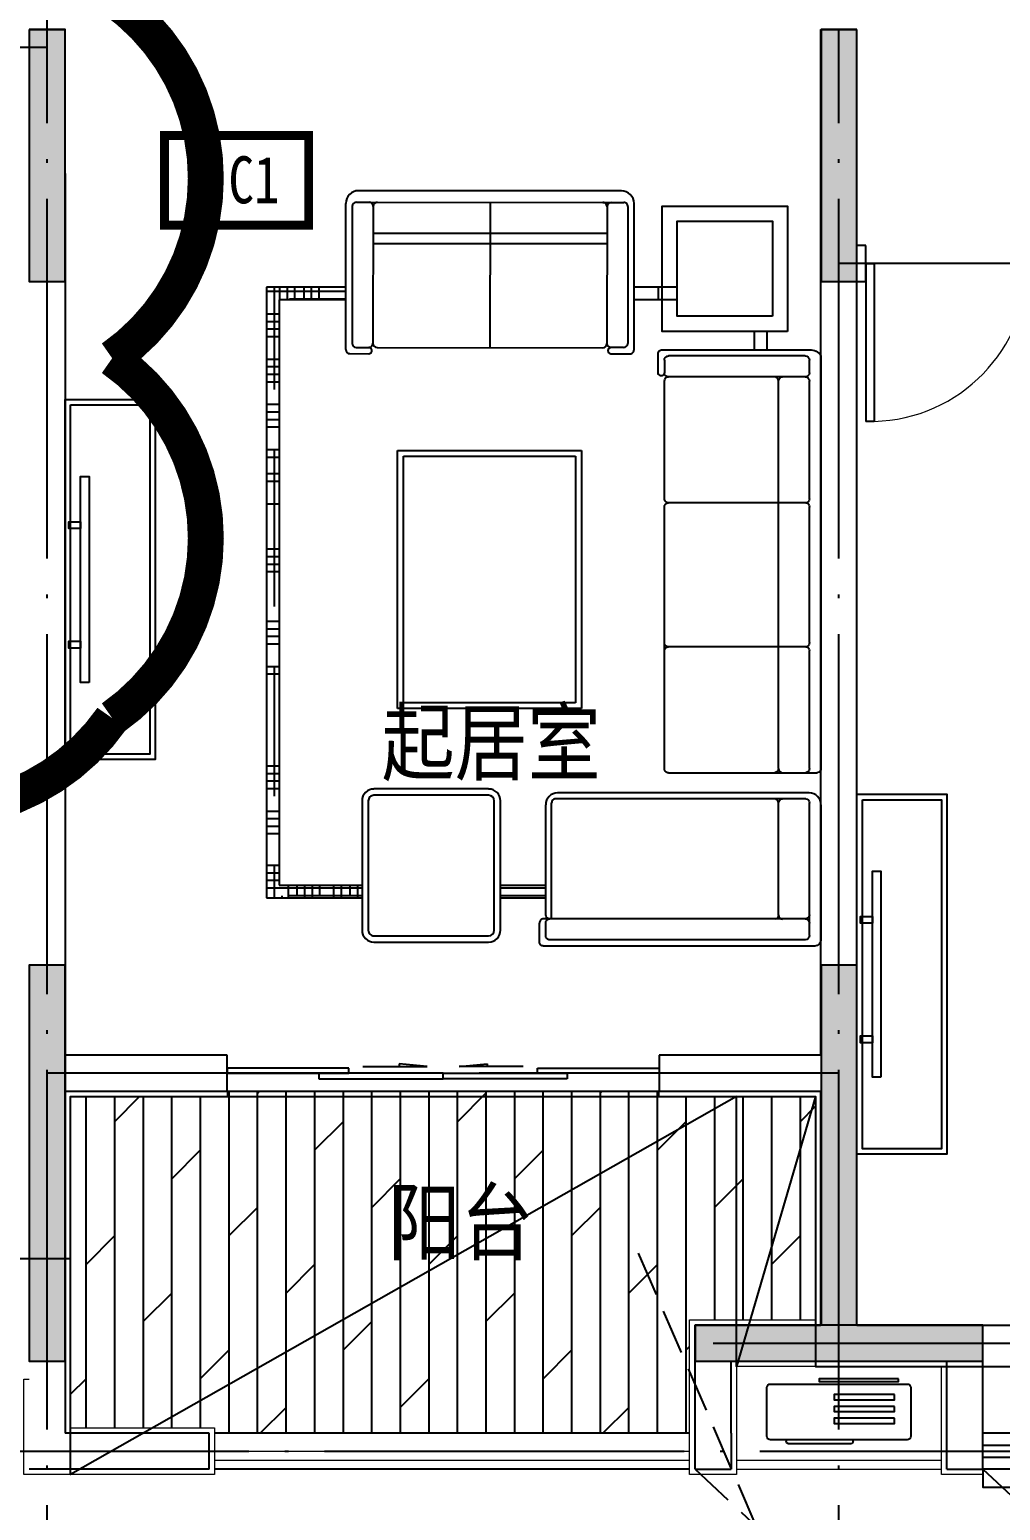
# Model space of a CAD drawing. Extents: x 802298 to 1915382, y -2285475 to -1340051.
# Drawn here: x 1401992 to 1407387, y -2240756 to -2232526 of the extents above; entities that cross this region are included whole.
import ezdxf
from ezdxf.enums import TextEntityAlignment as Align

# ---------------------------------------------------------------- set-up
doc = ezdxf.new("R2010")
doc.units = 0
doc.header["$LTSCALE"] = 1000
doc.header["$MEASUREMENT"] = 0
doc.linetypes.add('DASH', pattern=[0.35, 0.25, -0.1])
doc.linetypes.add('DOTE', pattern=[2.42, 2, -0.2, 0.02, -0.2])
doc.layers.get('0').update_dxf_attribs({"linetype": 'CONTINUOUS'})
for name, color, linetype in [('8', 8, 'CONTINUOUS'), ('DOTE', 1, 'CONTINUOUS'), ('PUB_TEXT', 7, 'CONTINUOUS'), ('WALL', 9, 'CONTINUOUS'), ('WINDOW', 4, 'CONTINUOUS'), ('修改', 6, 'CONTINUOUS'), ('家具', 33, 'CONTINUOUS'), ('平面填充', 252, 'CONTINUOUS'), ('看线', 5, 'CONTINUOUS'), ('窗檐', 6, 'CONTINUOUS'), ('结构', 7, 'CONTINUOUS')]:
    doc.layers.add(name, color=color, linetype=linetype)
doc.layers.add('保温', color=150, linetype='CONTINUOUS', lineweight=9)
doc.layers.add('栏杆百叶', color=36, linetype='CONTINUOUS', lineweight=9)
doc.layers.add('面积－户', color=2, linetype='CONTINUOUS', plot=False)
doc.styles.add('黑体', font='SIMHEI.TTF', dxfattribs={"width": 0.8})

# ---------------------------------------------------------------- blocks, each defined once
blk = doc.blocks.new('asfafasfsafaffd')
at = {"ltscale": 0.5}
for points in [[(1607896, -1348691.5), (1607896, -1348891.5)], [(1604396, -1350391.5), (1602796, -1350391.5), (1602796, -1350191.5), (1604396, -1350191.5)]]:
    blk.add_hatch(color=8, dxfattribs=at).paths.add_polyline_path(points)
at = {"color": 8, "ltscale": 0.5}
for points in [[(1603496, -1342991.5), (1603696, -1342991.5), (1603696, -1344391.5), (1603496, -1344391.5)], [(1608096, -1342991.5), (1608096, -1343191.5), (1608096, -1343191.5), (1608096, -1344391.5), (1607896, -1344391.5), (1607896, -1342991.5)], [(1607896, -1348191.5), (1608096, -1348191.5), (1608096, -1350391.5), (1608096, -1350391.5), (1608096, -1350391.5), (1608096, -1350391.5), (1608096, -1350391.5), (1607896, -1350391.5), (1607896, -1348191.5)], [(1607896, -1348691.5), (1607896, -1348691.5), (1607896, -1348891.5), (1607896, -1348891.5)], [(1604396, -1350391.5), (1602796, -1350391.5), (1602796, -1350191.5), (1604396, -1350191.5)]]:
    blk.add_lwpolyline(points, close=True, dxfattribs=at)
blk.add_lwpolyline([(1603496, -1348191.5), (1603696, -1348191.5), (1603696, -1350191.5), (1604396, -1350191.5), (1604396, -1350391.5), (1602796, -1350391.5), (1602796, -1350191.5), (1603496, -1350191.5), (1603496, -1348191.5)], dxfattribs=at)
for points in [[(1603496, -1344391.5), (1603696, -1344391.5), (1603496, -1342991.5), (1603696, -1342991.5)], [(1608096, -1344391.5), (1608096, -1342991.5), (1607896, -1344391.5), (1607896, -1342991.5)], [(1603696, -1348191.5), (1603696, -1350391.5), (1603496, -1348191.5), (1603496, -1350391.5)], [(1607896, -1348191.5), (1607896, -1350391.5), (1608096, -1348191.5), (1608096, -1350391.5)], [(1603696, -1348691.5), (1603696, -1348891.5), (1603696, -1348691.5), (1603696, -1348891.5)]]:
    blk.add_solid(points, dxfattribs=at)
blk = doc.blocks.new('A$C25AA54E1')
at = {"layer": '家具', "ltscale": 20}
for p, q in [((918.4, 3081.3), (3211.3, 3081.3)), ((3234.4, 2997), (3234.4, 3060.8)), ((3412.7, 3081.3), (4162.8, 3081.3)), ((4197.6, 3046.5), (4197.6, 1539.3)), ((883.6, 2198.8), (883.6, 3017.4)), ((3234.5, 2233.6), (3234.5, 2996.3)), ((3346.7, 3015.3), (3346.7, 1617.2)), ((1011.6, 2175.9), (906.4, 2175.9)), ((1711.6, 2210.7), (1057.4, 2210.7)), ((3211.6, 2210.7), (1757.4, 2210.7)), ((883.3, 2042.2), (71.1, 2042.2)), ((906, 1914.1), (906.1, 2019.3)), ((0.8, 1971.8), (0, 510.7)), ((870.7, 614.2), (872.2, 1868.4)), ((1443, 1750.2), (2878.1, 1750.2)), ((1443, 727.8), (1443, 1750.2)), ((2878.1, 1750.2), (2878.1, 727.8)), ((4046.7, 1574.1), (4046.7, 1539.3)), ((4023.8, 1551.2), (3412.7, 1551.2)), ((4174.7, 1516.4), (4069.6, 1516.4)), ((4109.7, 1300.2), (3390.7, 1300.2)), ((3324.7, 1234.2), (3324.7, 596.7)), ((4175.6, 596.7), (4175.6, 1234.2)), ((2878.1, 727.8), (1443, 727.8)), ((905.4, 463.2), (905.5, 568.4)), ((3390.7, 530.7), (4109.7, 530.7)), ((882.5, 440.3), (70.3, 440.3))]:
    blk.add_line(p, q, dxfattribs=at)
at = {"layer": '家具', "color": 8}
for p, q in [((918.4, 2994.2), (918.4, 2233.6)), ((1011.3, 3017.4), (941.6, 3017.4)), ((1034.5, 2994.2), (1034.5, 2233.6)), ((1711.3, 3017.4), (1057.7, 3017.4)), ((1734.5, 2996.3), (1734.5, 2233.6)), ((2511.3, 3017.4), (1757.6, 3017.4)), ((2534.5, 2996.3), (2534.5, 2233.6)), ((3211.3, 3017.4), (2557.6, 3017.4)), ((3379.7, 2996.3), (3379.7, 1606.2)), ((4069.9, 3017.4), (3402.8, 3017.4)), ((4046.7, 2994.2), (4046.7, 1573.6)), ((4139.6, 3017.4), (4069.9, 3017.4)), ((4162.8, 2994.2), (4162.8, 1574.1)), ((3211.3, 2845.6), (1057.6, 2845.6)), ((4024.7, 2845.6), (3402.8, 2845.6)), ((602.5, 2177.6), (536.1, 2177.6)), ((941.3, 2210.7), (1011.6, 2210.7)), ((64.5, 1915.4), (64.6, 1985.1)), ((87.8, 2008.3), (848.4, 2007.4)), ((502.5, 2040.7), (502.5, 2042.2)), ((871.3, 1984.5), (871.2, 1914.2)), ((65.5, 1869.1), (64.5, 1915.4)), ((63.9, 569), (65.5, 1871.9)), ((86.6, 1892.2), (849.3, 1891.3)), ((86.6, 1892.2), (849.3, 1891.3)), ((87.7, 1892.2), (848.3, 1891.3)), ((235.8, 592), (236.3, 1892)), ((292.7, 591.9), (293.2, 1891.9)), ((1475.9, 1717.2), (2845.1, 1717.2)), ((1475.9, 760.8), (1475.9, 1717.2)), ((2845.1, 1717.2), (2845.1, 760.8)), ((4046.7, 1584.2), (3401.7, 1584.2)), ((3875.9, 1551.2), (3875.9, 1302.7)), ((3917.8, 1551.2), (3917.8, 1301.6)), ((4139.9, 1551.2), (4069.6, 1551.2)), ((64.7, 1242.2), (871.4, 1241.3)), ((4109.7, 1265.3), (3390.7, 1265.3)), ((3359.5, 1234.2), (3359.5, 596.7)), ((4140.8, 596.7), (4140.8, 1234.2)), ((2845.1, 760.8), (1475.9, 760.8)), ((87.2, 592.2), (847.8, 591.3)), ((63.9, 499.3), (63.9, 569)), ((870.6, 498.1), (870.7, 568.4)), ((3390.7, 565.5), (4109.7, 565.5)), ((3930.1, 506.7), (3859.8, 506.7)), ((3875.9, 530.7), (3875.9, 0)), ((3917.8, 530.7), (3917.8, 128)), ((87.1, 476.1), (847.7, 475.2)), ((560.6, 440.3), (560.6, 0)), ((602.5, 440.3), (602.5, 128)), ((3917.8, 464.9), (3859.8, 464.9)), ((3930.1, 416), (3859.8, 416)), ((3930.1, 374.1), (3859.8, 374.1)), ((606.5, 292), (536.1, 292)), ((602.5, 250.1), (536.1, 250.1)), ((3917.8, 296.6), (3859.8, 296.6)), ((3930.1, 254.7), (3859.8, 254.7)), ((606.5, 208.2), (536.1, 208.2)), ((3930.1, 212.9), (3859.8, 212.9)), ((3917.8, 171), (3859.8, 171)), ((606.5, 157.9), (536.1, 157.9)), ((606.5, 116), (536.1, 116)), ((606.5, 86.1), (602.5, 86.1)), ((3930.1, 122.2), (3859.8, 122.2)), ((3930.1, 86.1), (3917.8, 86.1)), ((606.5, 74.1), (536.1, 74.1)), ((1105.1, 44.2), (536.1, 44.2)), ((686.3, 70.3), (686.3, 0)), ((728.1, 70.3), (728.1, 0)), ((770, 70.3), (770, 0)), ((811.9, 70.3), (811.9, 0)), ((937.5, 70.3), (937.5, 0)), ((979.4, 70.3), (979.4, 0)), ((1021.3, 70.3), (1021.3, 0)), ((1063.2, 70.3), (1063.2, 0)), ((1188.8, 70.3), (1188.8, 0)), ((1230.7, 70.3), (1230.7, 0)), ((1272.6, 70.3), (1272.6, 0)), ((1314.4, 70.3), (1314.4, 0)), ((1440.1, 70.3), (1440.1, 0)), ((2310.1, 44.2), (1440.1, 44.2)), ((1482, 70.3), (1482, 0)), ((1573.8, 70.3), (1573.8, 0)), ((1615.7, 70.3), (1615.7, 0)), ((1741.4, 70.3), (1741.4, 0)), ((1992.6, 70.3), (1992.6, 0)), ((2034.5, 70.3), (2034.5, 0)), ((2076.4, 70.3), (2076.4, 0)), ((2118.3, 70.3), (2118.3, 0)), ((2393.9, 70.3), (2393.9, 0)), ((2435.8, 70.3), (2435.8, 0)), ((2477.7, 70.3), (2477.7, 0)), ((2519.5, 70.3), (2519.5, 0)), ((2645.2, 70.3), (2645.2, 0)), ((3365.2, 44.2), (2645.2, 44.2)), ((2687.1, 70.3), (2687.1, 0)), ((3197.7, 70.3), (3197.7, 0)), ((3239.6, 70.3), (3239.6, 0)), ((3281.5, 70.3), (3281.5, 0)), ((3323.4, 70.3), (3323.4, 0)), ((3449, 70.3), (3449, 0)), ((3490.9, 70.3), (3490.9, 0)), ((3532.8, 70.3), (3532.8, 0)), ((3574.6, 70.3), (3574.6, 0)), ((3750.3, 70.3), (3750.3, 0)), ((3930.1, 44.2), (3750.3, 44.2)), ((3792.2, 70.3), (3792.2, 0)), ((3834, 70.3), (3834, 0))]:
    blk.add_line(p, q, dxfattribs=at)
at = {"layer": '家具'}
for p, q in [((781.5, 2779.8), (883.6, 2779.8)), ((781.5, 2709.5), (883.6, 2709.5)), ((536.1, 2283.4), (536.1, 2042.2)), ((606.5, 2283.4), (606.5, 2042.2)), ((3859.8, 1301.5), (3859.8, 1551.2)), ((3930.1, 1300.2), (3930.1, 1551.2)), ((3859.8, 70.3), (3859.8, 530.7)), ((3930.1, 0), (3930.1, 530.7)), ((536.1, 440.3), (536.1, 0)), ((606.5, 440.3), (606.5, 70.3)), ((606.5, 70.3), (3859.8, 70.3)), ((536.1, 0), (3930.1, 0))]:
    blk.add_line(p, q, dxfattribs=at)
at = {"layer": '家具', "ltscale": 20}
blk.add_lwpolyline([(781.5, 2895.2), (781.5, 2198.8), (85, 2198.8), (85, 2895.2)], close=True, dxfattribs=at)
at = {"layer": '家具', "color": 8}
blk.add_lwpolyline([(697.9, 2811.6), (697.9, 2282.3), (168.6, 2282.3), (168.6, 2811.6)], close=True, dxfattribs=at)
at = {"layer": '家具', "ltscale": 20, "extrusion": (0, 0, -1)}
for centre, major_axis, ratio, start_param, end_param in [((953.4, 3020.8), (-49.4, 49.4), 1, 5.45018, 6.544088), ((3211.3, 3058.1), (16.4, 16.4), 1, -0.785398, 0.696689), ((4162.8, 3046.5), (24.6, 24.6), 1, -0.785398, 0.785398), ((1011.6, 2233.6), (-16.2, 16.2), 1, 2.356194, 3.926991), ((1057.4, 2233.6), (-16.2, 16.2), 1, 3.926991, 5.497787), ((1711.6, 2233.6), (-16.2, 16.2), 1, 2.356194, 3.926991), ((1757.4, 2233.6), (16.2, 16.2), 1, 2.356194, 3.926991), ((2511.6, 2233.6), (-16.2, 16.2), 1, 2.356194, 3.926991), ((2557.4, 2233.6), (16.2, 16.2), 1, 2.356194, 3.926991), ((3211.6, 2233.6), (-16.2, 16.2), 1, 2.356194, 3.926991), ((906.4, 2198.8), (16.2, 16.2), 1, 2.356194, 3.926991), ((1011.6, 2193.3), (12.7, 12.7), 0.942987, -0.815786, 2.325807), ((4023.8, 1574.1), (16.2, 16.2), 1, 0.785398, 2.356194), ((4174.7, 1539.3), (-16.2, 16.2), 1, 2.356194, 3.926991)]:
    blk.add_ellipse(centre, major_axis=major_axis, ratio=ratio, start_param=start_param, end_param=end_param, dxfattribs=at)
at = {"layer": '家具', "ltscale": 20}
for centre, major_axis, ratio, start_param, end_param in [((3412.7, 3015.3), (-46.6, 46.6), 1, -0.785398, 0.785398), ((71.1, 1971.8), (49.7, 49.7), 1, 0.785398, 2.356194), ((883.3, 2019.3), (-16.2, 16.2), 1, 3.925825, 5.496622), ((848.3, 1914.2), (-16.2, 16.2), 1, 2.355029, 3.925825), ((888.6, 1914.1), (12.4, 12.4), 0.984307, 2.347446, 5.489038), ((849.3, 1868.4), (16.2, 16.2), 1, 5.496622, 7.067418), ((849.3, 1868.4), (16.2, 16.2), 1, 5.496622, 7.067418), ((3412.7, 1617.2), (46.6, 46.6), 1, 2.356194, 3.926991), ((4069.6, 1539.3), (16.2, 16.2), 1, 2.356194, 3.926991), ((3390.7, 1234.2), (-46.6, 46.6), 1, -0.785398, 0.785398), ((4109.7, 1234.2), (46.6, 46.6), 1, 5.497787, 7.068583), ((847.8, 614.2), (-16.2, 16.2), 1, 2.355029, 3.925825), ((847.8, 568.4), (-16.2, 16.2), 1, 3.925825, 5.496622), ((888.1, 568.4), (12.4, 12.4), 0.984309, -0.794147, 2.347446), ((3390.7, 596.7), (46.6, 46.6), 1, 2.356194, 3.926991), ((4109.7, 596.7), (-46.6, 46.6), 1, 2.356194, 3.926991), ((70.3, 510.7), (49.7, 49.7), 1, 2.356194, 3.926991), ((882.5, 463.2), (-16.2, 16.2), 1, 2.355029, 3.925825)]:
    blk.add_ellipse(centre, major_axis=major_axis, ratio=ratio, start_param=start_param, end_param=end_param, dxfattribs=at)
at = {"layer": '家具', "color": 8, "extrusion": (0, 0, -1)}
for centre, major_axis, start_param, end_param in [((941.6, 2994.2), (16.4, 16.4), 3.926991, 5.497787), ((1011.3, 2994.2), (16.4, 16.4), -0.785398, 0.785398), ((1057.7, 2994.2), (16.4, 16.4), 3.926991, 5.497787), ((1711.3, 2994.2), (-16.4, 16.4), 0.785398, 2.267485), ((1757.6, 2994.2), (16.4, 16.4), 4.0157, 5.497787), ((2511.3, 2994.2), (-16.4, 16.4), 0.785398, 2.267485), ((2557.6, 2994.2), (16.4, 16.4), 4.0157, 5.497787), ((3211.3, 2994.2), (-16.4, 16.4), 0.785398, 2.267485), ((3402.8, 2994.2), (16.4, 16.4), 4.0157, 5.497787), ((4023.5, 2994.2), (16.4, 16.4), -0.785398, 0.785398), ((4069.9, 2994.2), (-16.4, 16.4), 5.497787, 7.068583), ((4139.6, 2994.2), (16.4, 16.4), -0.785398, 0.785398), ((1057.6, 2868.8), (-16.4, 16.4), 3.926991, 5.409078), ((3211.3, 2822.4), (16.4, 16.4), -0.785398, 0.696689), ((3402.8, 2868.8), (-16.4, 16.4), 3.926991, 5.409078), ((4024.7, 2822.4), (-16.4, 16.4), 0.785398, 2.267485), ((941.3, 2233.6), (16.2, 16.2), 2.356194, 3.926991), ((4069.6, 1574.1), (16.2, 16.2), 2.356194, 3.926991), ((4139.9, 1574.1), (-16.2, 16.2), 2.356194, 3.926991)]:
    blk.add_ellipse(centre, major_axis=major_axis, ratio=1, start_param=start_param, end_param=end_param, dxfattribs=at)
at = {"layer": '家具', "color": 8}
for centre, major_axis, start_param, end_param in [((1057.6, 2822.4), (16.4, 16.4), 0.785398, 2.267485), ((3211.3, 2868.8), (16.4, 16.4), 3.926991, 5.409078), ((3402.8, 2822.4), (16.4, 16.4), 0.785398, 2.267485), ((4024.7, 2868.8), (16.4, 16.4), 3.926991, 5.409078), ((87.8, 1985.1), (-16.4, 16.4), -0.786564, 0.784233), ((848.4, 1984.5), (16.2, 16.2), 5.496622, 7.067418), ((87.7, 1915.4), (16.4, 16.4), 2.355029, 3.925825), ((88.7, 1915.3), (-16.4, 16.4), 0.784233, 2.266319), ((88.7, 1915.3), (-16.4, 16.4), 0.784233, 2.266319), ((87.7, 1869), (-16.4, 16.4), -0.786564, 0.784233), ((88.7, 1869.1), (-16.4, 16.4), -0.697854, 0.784233), ((88.7, 1869.1), (16.4, 16.4), 0.872942, 2.355029), ((3401.7, 1606.2), (15.5, 15.5), 2.356194, 3.926991), ((3390.7, 1234.2), (-22, 22), -0.785398, 0.785398), ((4109.7, 1234.2), (22, 22), 5.497787, 7.068583), ((87.2, 569), (-16.4, 16.4), -0.786564, 0.784233), ((87.2, 615.4), (16.4, 16.4), 2.355029, 3.925825), ((3390.7, 596.7), (22, 22), 2.356194, 3.926991), ((4109.7, 596.7), (-22, 22), 2.356194, 3.926991), ((87.1, 499.3), (-16.4, 16.4), 0.784233, 2.355029), ((847.7, 498.1), (-16.2, 16.2), 2.355029, 3.925825)]:
    blk.add_ellipse(centre, major_axis=major_axis, ratio=1, start_param=start_param, end_param=end_param, dxfattribs=at)
blk = doc.blocks.new('A$C2FB07499')
at = {"layer": '家具', "ltscale": 0.5}
blk.add_lwpolyline([(500, 0), (0, 0), (0, 2000), (500, 2000)], close=True, dxfattribs=at)
at = {"layer": '家具', "color": 251, "ltscale": 40}
for points in [[(470, 30), (30, 30), (30, 1970), (470, 1970)], [(368, 1572.1), (414.5, 1572.1), (414.5, 427.9), (368, 427.9)], [(414.5, 1381), (480, 1381), (480, 1342.7), (414.5, 1342.7)], [(414.5, 716.9), (480, 716.9), (480, 678.6), (414.5, 678.6)]]:
    blk.add_lwpolyline(points, close=True, dxfattribs=at)
blk = doc.blocks.new('A$C4EB5717C')
at = {"layer": '家具', "color": 8}
for p, q in [((520.3, 110), (520.3, 120)), ((883.1, 100), (530.3, 100)), ((893.1, 120), (893.1, 110))]:
    blk.add_line(p, q, dxfattribs=at)
at = {"layer": '家具'}
blk.add_lwpolyline([(220, 120), (980, 120, 0.414214), (1000, 140), (1000, 410, 0.414214), (980, 430), (220, 430, 0.414214), (200, 410), (200, 140, 0.414214)], format="xyb", close=True, dxfattribs=at)
at = {"layer": '家具', "color": 8}
for points in [[(269.2, 459.1), (709, 459.1), (709, 444), (269.2, 444)], [(290.4, 371.5), (625.9, 371.5), (625.9, 342.6), (290.4, 342.6)], [(290.4, 305.7), (625.9, 305.7), (625.9, 276.8), (290.4, 276.8)], [(290.4, 239.9), (625.9, 239.9), (625.9, 211), (290.4, 211)]]:
    blk.add_lwpolyline(points, close=True, dxfattribs=at)
for centre, start, end in [((530.3, 110), 180, 270), ((883.1, 110), 270, 0)]:
    blk.add_arc(centre, 10, start, end, dxfattribs=at)
blk = doc.blocks.new('$DorLib2D$00000001')
for p, q in [((0.45, 0.975), (0.5, 0.975)), ((0.45, 0), (0.45, 0.975)), ((0.5, 0), (0.5, 0.975)), ((0.5, 0), (0.45, 0))]:
    blk.add_line(p, q)
at = {"lineweight": 13}
blk.add_arc((0.475, 0), 0.975, 91.46928, 180, dxfattribs=at)
blk = doc.blocks.new('$DorLib2D$00000138')
at = {"color": 0, "linetype": 'Continuous'}
for p, q in [((-0.2875, 0), (-0.2875, 0.1538)), ((-0.2875, 0.1538), (0, 0.1538)), ((0, 0.1538), (0, 0)), ((0.2875, 0.1538), (0, 0.1538)), ((0.2875, 0), (0.2875, 0.1538)), ((-0.5, -0.1399), (-0.5, 0)), ((-0.5, 0), (-0.2187, 0)), ((0, 0), (-0.2875, 0)), ((-0.2187, 0), (-0.2187, -0.1399)), ((0, 0), (0.2875, 0)), ((0.2187, 0), (0.2187, -0.1399)), ((0.5, 0), (0.2187, 0)), ((0.5, 0), (0.5, -0.1946)), ((0.5, -0.1399), (0.5, 0)), ((-0.2187, -0.1399), (-0.5, -0.1399)), ((0.2187, -0.1399), (0.5, -0.1399)), ((-0.1857, -0.186), (-0.037, -0.186)), ((-0.037, -0.186), (-0.1019, -0.2583)), ((-0.1019, -0.2583), (-0.1019, -0.186)), ((0.1857, -0.186), (0.037, -0.186)), ((0.037, -0.186), (0.1019, -0.2583)), ((0.1019, -0.2583), (0.1019, -0.186))]:
    blk.add_line(p, q, dxfattribs=at)
blk = doc.blocks.new('$TCHSYS$WIN2D')
for p, q in [((-0.5, 0.5), (0.5, 0.5)), ((-0.5, 0.5), (-0.5, -0.5)), ((0.5, 0.5), (0.5, -0.5)), ((0.5, 0.1667), (-0.5, 0.1667)), ((0.5, -0.1667), (-0.5, -0.1667)), ((-0.5, -0.5), (0.5, -0.5))]:
    blk.add_line(p, q)

msp = doc.modelspace()

# ---------------------------------------------------------------- hatches: boundary and pattern name
at = {"layer": '平面填充'}
h = msp.add_hatch(dxfattribs=at)
h.set_pattern_fill('DOLMIT', color=256, scale=200, angle=90, style=0)
h.set_pattern_definition([(90, (3206165.23, -792396.2), (158.748412, 3e-07), []), (45, (3206165.23, -792396.2), (317.49661, -317.49661), [224.50425, -449.008])])
h.paths.add_polyline_path([(1404840.3, -2239467.3), (1403950.3, -2239467.3), (1403950.3, -2238880), (1404840.3, -2238880)], flags=24)
h.paths.add_polyline_path([(1405490.5, -2238456.4), (1405490.5, -2238426.4), (1403090.5, -2238426.4), (1403090.5, -2238456.4), (1402220.5, -2238456.4), (1402220.5, -2240296.4), (1403020.5, -2240296.4), (1403020.5, -2240326.4), (1405660.5, -2240326.4), (1405660.5, -2239696.4), (1406360.5, -2239696.4), (1406360.5, -2238456.4)])

# ---------------------------------------------------------------- linework, layer by layer
at = {"layer": '8', "linetype": 'DASH'}
for p, q in [((1405375.3, -2239326.4), (1413254.5, -2257601.4)), ((1405690.5, -2240526.4), (1422629.8, -2256379.9)), ((1407290.5, -2240526.4), (1424229.8, -2256379.9))]:
    msp.add_line(p, q, dxfattribs=at)
at = {"layer": 'DOTE', "linetype": 'DOTE'}
for p, q in [((1402090.5, -2242726.4), (1402090.5, -2223626.4)), ((1406490.5, -2242726.4), (1406490.5, -2232526.4)), ((1402090.5, -2232626.4), (1398790.5, -2232626.4)), ((1412590.5, -2233826.4), (1406490.5, -2233826.4)), ((1406490.5, -2238326.4), (1402090.5, -2238326.4)), ((1405790.5, -2239826.4), (1412590.5, -2239826.4)), ((1398790.5, -2240426.4), (1412590.5, -2240426.4))]:
    msp.add_line(p, q, dxfattribs=at)
at = {"layer": 'PUB_TEXT', "const_width": 50}
msp.add_lwpolyline([(1402741.6, -2233113.9), (1403543.2, -2233113.9), (1403543.2, -2233612.3), (1402741.6, -2233612.3)], close=True, dxfattribs=at)
at = {"layer": 'WALL'}
for p, q in [((1401990.5, -2232526.4), (1402190.5, -2232526.4)), ((1402190.5, -2233326.4), (1402190.5, -2232526.4)), ((1406390.5, -2233826.4), (1406390.5, -2232526.4)), ((1406390.5, -2232526.4), (1406590.5, -2232526.4)), ((1406590.5, -2233726.4), (1406590.5, -2232526.4)), ((1402190.5, -2233326.4), (1402190.5, -2238226.4)), ((1406640.5, -2233726.4), (1406590.5, -2233726.4)), ((1406640.5, -2233926.4), (1406640.5, -2233726.4)), ((1406390.5, -2238226.4), (1406390.5, -2233826.4)), ((1406590.5, -2233926.4), (1406640.5, -2233926.4)), ((1406590.5, -2238326.4), (1406590.5, -2233926.4)), ((1403090.5, -2238226.4), (1402190.5, -2238226.4)), ((1403090.5, -2238426.4), (1403090.5, -2238226.4)), ((1406390.5, -2238226.4), (1405490.5, -2238226.4)), ((1405490.5, -2238226.4), (1405490.5, -2238426.4)), ((1406590.5, -2239726.4), (1406590.5, -2238326.4)), ((1402190.5, -2238426.4), (1403090.5, -2238426.4)), ((1402190.5, -2238426.4), (1402190.5, -2240326.4)), ((1405490.5, -2238426.4), (1406390.5, -2238426.4)), ((1406390.5, -2239726.4), (1406390.5, -2238426.4)), ((1405690.5, -2240526.4), (1405690.5, -2239726.4)), ((1405690.5, -2239726.4), (1406390.5, -2239726.4)), ((1406590.5, -2239726.4), (1407290.5, -2239726.4)), ((1407290.5, -2240326.4), (1407290.5, -2239726.4)), ((1405890.5, -2240326.4), (1405890.5, -2239926.4)), ((1405890.5, -2239926.4), (1406490.5, -2239926.4)), ((1406490.5, -2239926.4), (1407090.5, -2239926.4)), ((1407090.5, -2240526.4), (1407090.5, -2239926.4)), ((1402990.5, -2240326.4), (1402190.5, -2240326.4)), ((1402990.5, -2240526.4), (1402990.5, -2240326.4)), ((1405890.5, -2240326.4), (1405890.5, -2240326.4)), ((1405890.5, -2240326.4), (1405890.5, -2240526.4)), ((1407290.5, -2240526.4), (1407290.5, -2240326.4)), ((1402990.5, -2240526.4), (1401990.5, -2240526.4)), ((1405690.5, -2240526.4), (1405890.5, -2240526.4)), ((1407090.5, -2240526.4), (1407290.5, -2240526.4))]:
    msp.add_line(p, q, dxfattribs=at)
at = {"layer": 'WINDOW', "color": 4}
msp.add_line((1403090.5, -2238426.4), (1405490.5, -2238426.4), dxfattribs=at)
at = {"layer": '保温', "ltscale": 0.5}
for points in [[(1403090.5, -2238426.4), (1403090.5, -2238456.4), (1402220.5, -2238456.4), (1402220.5, -2240296.4), (1403020.5, -2240296.4), (1403020.5, -2240556.4), (1401960.5, -2240556.4), (1401960.5, -2240026.4), (1401990.5, -2240026.4)], [(1407290.5, -2240526.4), (1407290.5, -2240556.4), (1407060.5, -2240556.4), (1407060.5, -2239956.4), (1405920.5, -2239956.4), (1405920.5, -2240556.4), (1405660.5, -2240556.4), (1405660.5, -2239696.4), (1406360.5, -2239696.4), (1406360.5, -2238456.4), (1405490.5, -2238456.4), (1405490.5, -2238426.4)]]:
    msp.add_lwpolyline(points, dxfattribs=at)
at = {"layer": '修改', "const_width": 200}
msp.add_lwpolyline([(1402451.2, -2232352.7, -0.520567), (1402451.2, -2234352.7, -0.520567), (1402451.2, -2236352.7, -0.520567), (1400451.2, -2236352.7, -0.520567), (1398451.2, -2236352.7, -0.520567), (1396451.2, -2236352.7, -0.520567), (1396451.2, -2234352.7, -0.520567), (1396451.2, -2232352.7, -0.520567), (1398451.2, -2232352.7, -0.520567), (1400451.2, -2232352.7, -0.520567)], format="xyb", close=True, dxfattribs=at)
at = {"layer": '栏杆百叶'}
for p, q in [((1403020.5, -2240426.4), (1405660.5, -2240426.4)), ((1403020.5, -2240476.4), (1405660.5, -2240476.4)), ((1405920.5, -2240476.4), (1407060.5, -2240476.4)), ((1405920.5, -2240526.4), (1407060.5, -2240526.4))]:
    msp.add_line(p, q, dxfattribs=at)
at = {"layer": '看线'}
for p, q in [((1407290.5, -2239726.4), (1410190.5, -2239726.4)), ((1405660.5, -2240326.4), (1403020.5, -2240326.4)), ((1405660.5, -2240526.4), (1403020.5, -2240526.4))]:
    msp.add_line(p, q, dxfattribs=at)
at = {"layer": '窗檐', "ltscale": 0.5}
msp.add_lwpolyline([(1407290.5, -2240526.4), (1407290.5, -2240626.4), (1409390.5, -2240626.4), (1409390.5, -2240526.4)], dxfattribs=at)
at = {"layer": '面积－户'}
msp.add_lwpolyline([(1411120.5, -2227096.4), (1405860.5, -2227096.4), (1405860.5, -2227996.4), (1402220.5, -2227996.4), (1402220.5, -2226496.4), (1400190.5, -2226496.4), (1400190.5, -2231126.4), (1398790.5, -2231126.4), (1398790.5, -2239226.4), (1398790.5, -2239356.4), (1402220.5, -2239356.4), (1402220.5, -2238456.4), (1406360.5, -2238456.4), (1406360.5, -2239956.4), (1410420.5, -2239956.4), (1410420.5, -2233956.4), (1411120.5, -2233956.4), (1411120.5, -2227096.4)], close=True, dxfattribs=at)
msp.add_lwpolyline([(1411120.5, -2227096.4), (1405860.5, -2227096.4), (1405860.5, -2227996.4), (1402220.5, -2227996.4), (1402220.5, -2226496.4), (1400190.5, -2226496.4), (1400190.5, -2231126.4), (1398790.5, -2231126.4), (1398790.5, -2239226.4), (1398790.5, -2239356.4), (1402220.5, -2239356.4), (1402220.5, -2238456.4), (1406360.5, -2238456.4), (1406360.5, -2239956.4), (1410420.5, -2239956.4), (1410420.5, -2233956.4), (1411120.5, -2233956.4), (1411120.5, -2227096.4)], close=True, dxfattribs=at)
for points in [[(1398920.5, -2239356.4), (1402220.5, -2239356.4), (1402220.5, -2239356.4), (1402220.5, -2239356.4), (1402220.5, -2239356.4), (1402220.5, -2238456.4), (1406360.5, -2238456.4), (1406360.5, -2239956.4), (1410420.5, -2239956.4), (1410420.5, -2233956.4), (1410420.5, -2233956.4), (1410990.5, -2233956.4), (1411120.5, -2233956.4), (1411120.5, -2227226.4), (1411120.5, -2227196.4), (1411120.5, -2227096.4), (1405860.5, -2227096.4), (1405860.5, -2227996.4), (1402220.5, -2227996.4), (1402220.5, -2226496.4), (1400320.5, -2226496.4)], [(1398920.5, -2239356.4), (1402220.5, -2239356.4), (1402220.5, -2239356.4), (1402220.5, -2239356.4), (1402220.5, -2239356.4), (1402220.5, -2238456.4), (1406360.5, -2238456.4), (1406360.5, -2239956.4), (1410420.5, -2239956.4), (1410420.5, -2233956.4), (1410420.5, -2233956.4), (1410990.5, -2233956.4), (1411120.5, -2233956.4), (1411120.5, -2227226.4), (1411120.5, -2227196.4), (1411120.5, -2227096.4), (1405860.5, -2227096.4), (1405860.5, -2227996.4), (1402220.5, -2227996.4), (1402220.5, -2226496.4), (1400320.5, -2226496.4)], [(1406360.5, -2238456.4), (1405920.5, -2239956.4), (1405920.5, -2238456.4), (1402220.5, -2240556.4), (1402220.5, -2239926.4), (1402220.5, -2239926.4), (1402220.5, -2239926.4), (1402220.5, -2238456.4), (1406360.5, -2238456.4)], [(1406360.5, -2238456.4), (1405920.5, -2239956.4), (1405920.5, -2238456.4), (1402220.5, -2240556.4), (1402220.5, -2239926.4), (1402220.5, -2239926.4), (1402220.5, -2239926.4), (1402220.5, -2238456.4), (1406360.5, -2238456.4)]]:
    msp.add_lwpolyline(points, dxfattribs=at)

# ---------------------------------------------------------------- block references
at = {"layer": 'WINDOW', "color": 4}
for name, p, xscale, yscale, zscale, rotation in [('$DorLib2D$00000001', (1407090.5, -2233826.4), 900, 900, 900, 180.0000000436225), ('$DorLib2D$00000138', (1404290.5, -2238326.4), 2400, 200, 2400, 180.000000043101), ('$TCHSYS$WIN2D', (1408340.5, -2240426.4), -2100, -200, -2100, 359.9999998435408)]:
    msp.add_blockref(name, p, dxfattribs=dict(at, xscale=xscale, yscale=yscale, zscale=zscale, rotation=rotation))
at = {"layer": '家具'}
for name, p, rotation in [('A$C25AA54E1', (1403309.2, -2233421.8), 270.0000000533608), ('A$C2FB07499', (1402690.5, -2234582.3), 180.0000000733712), ('A$C2FB07499', (1407090.5, -2236776.1), 180.0000000400206)]:
    msp.add_blockref(name, p, dxfattribs=dict(at, rotation=rotation))
at = {"layer": '家具', "xscale": -1, "rotation": 4.669073128127366e-08}
msp.add_blockref('A$C4EB5717C', (1407089.5, -2240483.3), dxfattribs=at)
at = {"layer": '结构', "xscale": -1, "rotation": 4.669073128127366e-08}
msp.add_blockref('asfafasfsafaffd', (3010086.5, -889534.8), dxfattribs=at)

# ---------------------------------------------------------------- texts
at = {"layer": 'PUB_TEXT', "style": '黑体', "width": 0.8}
msp.add_text('C1', height=261.39, rotation=0, dxfattribs=at).set_placement((1403097.2, -2233491.8))
at = {"layer": 'PUB_TEXT', "style": '黑体', "width": 0.85}
for s, p in [('起居室', (1404557.3, -2236661.9)), ('阳台', (1404388.5, -2239328.7))]:
    msp.add_text(s, height=350, dxfattribs=at).set_placement(p, align=Align.CENTER)

doc.saveas('drawing.dxf')
